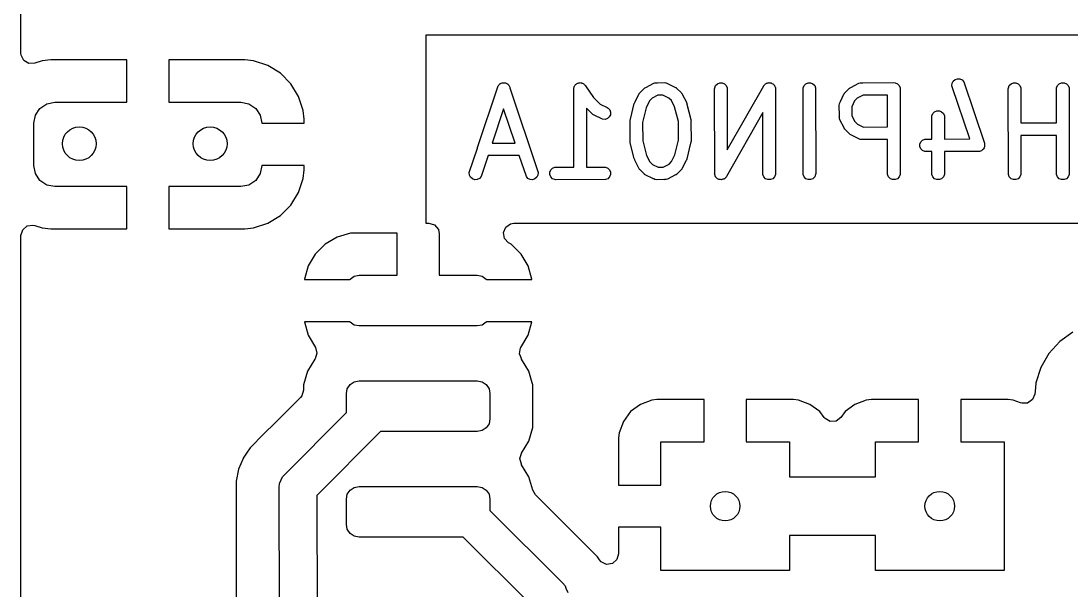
# Model space of a CAD drawing. Extents: x 0.22 to 0.98, y 0.22 to 1.78.
# Drawn here: x 0.2218 to 0.7112, y 1.1609 to 1.4262 of the extents above; entities that cross this region are included whole.
import ezdxf

# ---------------------------------------------------------------- set-up
doc = ezdxf.new("R2010")
doc.units = 0
doc.header["$MEASUREMENT"] = 0
doc.layers.add('BLACK', color=7, linetype='CONTINUOUS')

msp = doc.modelspace()

# ---------------------------------------------------------------- linework, layer by layer
at = {"layer": 'BLACK', "linetype": 'CONTINUOUS'}
for p, q in [((0.22183, 1.41113), (0.22183, 1.70576)), ((0.77184, 1.41957), (0.41045, 1.41957)), ((0.41045, 1.41957), (0.41045, 1.33191)), ((0.22191, 1.41026), (0.22183, 1.41113)), ((0.22314, 1.4078), (0.22191, 1.41026)), ((0.2255, 1.4064), (0.22314, 1.4078)), ((0.22825, 1.40649), (0.2255, 1.4064)), ((0.23163, 1.40761), (0.22825, 1.40649)), ((0.23567, 1.40802), (0.23163, 1.40761)), ((0.2711, 1.40802), (0.23567, 1.40802)), ((0.23567, 1.40802), (0.23567, 1.40802)), ((0.2711, 1.38834), (0.2711, 1.40802)), ((0.32622, 1.40802), (0.29079, 1.40802)), ((0.29079, 1.40802), (0.29079, 1.38834)), ((0.33026, 1.40761), (0.32622, 1.40802)), ((0.33682, 1.40544), (0.33026, 1.40761)), ((0.33026, 1.40761), (0.33026, 1.40761)), ((0.34269, 1.40182), (0.33682, 1.40544)), ((0.33682, 1.40544), (0.33682, 1.40544)), ((0.34757, 1.39693), (0.34269, 1.40182)), ((0.3512, 1.39106), (0.34757, 1.39693)), ((0.4346, 1.36717), (0.44398, 1.39543)), ((0.44398, 1.39543), (0.44421, 1.39596)), ((0.44421, 1.39596), (0.44435, 1.39612)), ((0.44435, 1.39612), (0.44445, 1.39631)), ((0.44445, 1.39631), (0.44473, 1.39655)), ((0.44473, 1.39655), (0.44497, 1.39683)), ((0.44497, 1.39683), (0.44516, 1.39692)), ((0.44516, 1.39692), (0.44532, 1.39706)), ((0.44532, 1.39706), (0.44567, 1.39718)), ((0.44567, 1.39718), (0.446, 1.39734)), ((0.446, 1.39734), (0.44621, 1.39736)), ((0.44621, 1.39736), (0.44641, 1.39742)), ((0.44641, 1.39742), (0.44678, 1.3974)), ((0.44678, 1.3974), (0.44715, 1.39742)), ((0.44715, 1.39742), (0.44735, 1.39736)), ((0.44735, 1.39736), (0.44756, 1.39734)), ((0.44756, 1.39734), (0.44789, 1.39718)), ((0.44789, 1.39718), (0.44824, 1.39706)), ((0.44824, 1.39706), (0.4484, 1.39692)), ((0.4484, 1.39692), (0.44859, 1.39683)), ((0.44859, 1.39683), (0.44883, 1.39655)), ((0.44883, 1.39655), (0.44911, 1.39631)), ((0.44911, 1.39631), (0.44921, 1.39612)), ((0.44921, 1.39612), (0.44934, 1.39596)), ((0.44934, 1.39596), (0.44946, 1.3956)), ((0.44946, 1.3956), (0.44963, 1.39528)), ((0.44963, 1.39528), (0.44964, 1.39507)), ((0.44964, 1.39507), (0.4627, 1.35606)), ((0.47945, 1.3945), (0.4795, 1.39507)), ((0.4795, 1.39507), (0.47961, 1.39534)), ((0.47961, 1.39534), (0.47967, 1.39563)), ((0.47967, 1.39563), (0.47983, 1.39587)), ((0.47983, 1.39587), (0.47994, 1.39614)), ((0.47994, 1.39614), (0.48015, 1.39634)), ((0.48015, 1.39634), (0.48031, 1.39659)), ((0.48031, 1.39659), (0.48055, 1.39675)), ((0.48055, 1.39675), (0.48076, 1.39695)), ((0.48076, 1.39695), (0.48103, 1.39706)), ((0.48103, 1.39706), (0.48127, 1.39722)), ((0.48127, 1.39722), (0.48156, 1.39728)), ((0.48156, 1.39728), (0.48182, 1.39739)), ((0.48182, 1.39739), (0.48212, 1.39739)), ((0.48212, 1.39739), (0.4824, 1.39745)), ((0.4824, 1.39745), (0.48269, 1.39739)), ((0.48269, 1.39739), (0.48298, 1.39739)), ((0.48298, 1.39739), (0.48325, 1.39728)), ((0.48325, 1.39728), (0.48353, 1.39722)), ((0.48353, 1.39722), (0.48377, 1.39706)), ((0.48377, 1.39706), (0.48404, 1.39695)), ((0.48404, 1.39695), (0.48425, 1.39674)), ((0.48425, 1.39674), (0.48449, 1.39658)), ((0.48449, 1.39658), (0.48466, 1.39633)), ((0.48466, 1.39633), (0.48485, 1.39614)), ((0.48485, 1.39614), (0.48495, 1.3959)), ((0.48495, 1.3959), (0.48857, 1.39056)), ((0.51032, 1.39278), (0.51218, 1.39471)), ((0.51218, 1.39471), (0.51241, 1.39489)), ((0.51241, 1.39489), (0.51246, 1.39495)), ((0.51246, 1.39495), (0.51252, 1.39498)), ((0.51252, 1.39498), (0.51263, 1.39508)), ((0.51263, 1.39508), (0.51298, 1.39522)), ((0.51298, 1.39522), (0.5167, 1.39714)), ((0.5167, 1.39714), (0.51724, 1.39734)), ((0.51724, 1.39734), (0.51735, 1.39735)), ((0.51735, 1.39735), (0.51744, 1.39739)), ((0.51744, 1.39739), (0.51802, 1.3974)), ((0.51802, 1.3974), (0.51839, 1.39742)), ((0.51839, 1.39742), (0.51845, 1.3974)), ((0.51845, 1.3974), (0.52177, 1.39745)), ((0.52177, 1.39745), (0.52235, 1.39739)), ((0.52235, 1.39739), (0.52244, 1.39735)), ((0.52244, 1.39735), (0.52255, 1.39734)), ((0.52255, 1.39734), (0.52306, 1.3971)), ((0.52306, 1.3971), (0.52341, 1.39695)), ((0.52341, 1.39695), (0.52346, 1.3969)), ((0.52346, 1.3969), (0.52684, 1.39526)), ((0.52684, 1.39526), (0.52709, 1.39511)), ((0.52709, 1.39511), (0.52716, 1.39508)), ((0.52716, 1.39508), (0.52721, 1.39503)), ((0.52721, 1.39503), (0.52733, 1.39495)), ((0.52733, 1.39495), (0.52755, 1.3947)), ((0.52755, 1.3947), (0.52948, 1.39283)), ((0.54506, 1.3945), (0.54512, 1.39507)), ((0.54512, 1.39507), (0.54556, 1.39614)), ((0.54556, 1.39614), (0.54638, 1.39695)), ((0.54638, 1.39695), (0.54744, 1.39739)), ((0.54744, 1.39739), (0.54859, 1.39739)), ((0.54859, 1.39739), (0.54966, 1.39695)), ((0.54966, 1.39695), (0.55047, 1.39614)), ((0.55047, 1.39614), (0.55091, 1.39507)), ((0.55091, 1.39507), (0.55095, 1.36613)), ((0.55095, 1.36613), (0.56795, 1.39596)), ((0.56795, 1.39596), (0.56804, 1.39608)), ((0.56804, 1.39608), (0.56806, 1.39614)), ((0.56806, 1.39614), (0.56811, 1.39619)), ((0.56811, 1.39619), (0.56828, 1.39643)), ((0.56828, 1.39643), (0.56859, 1.39667)), ((0.56859, 1.39667), (0.56887, 1.39695)), ((0.56887, 1.39695), (0.56905, 1.39702)), ((0.56905, 1.39702), (0.5692, 1.39714)), ((0.5692, 1.39714), (0.56957, 1.39724)), ((0.56957, 1.39724), (0.56994, 1.39739)), ((0.56994, 1.39739), (0.57013, 1.39739)), ((0.57013, 1.39739), (0.57031, 1.39744)), ((0.57031, 1.39744), (0.5707, 1.39739)), ((0.5707, 1.39739), (0.57109, 1.39739)), ((0.57109, 1.39739), (0.57126, 1.39732)), ((0.57126, 1.39732), (0.57145, 1.3973)), ((0.57145, 1.3973), (0.57179, 1.3971)), ((0.57179, 1.3971), (0.57215, 1.39695)), ((0.57215, 1.39695), (0.57229, 1.39682)), ((0.57229, 1.39682), (0.57245, 1.39672)), ((0.57245, 1.39672), (0.57269, 1.39641)), ((0.57269, 1.39641), (0.57297, 1.39614)), ((0.57297, 1.39614), (0.57304, 1.39596)), ((0.57304, 1.39596), (0.57316, 1.39581)), ((0.57316, 1.39581), (0.57326, 1.39543)), ((0.57326, 1.39543), (0.57341, 1.39507)), ((0.57341, 1.39507), (0.57341, 1.39488)), ((0.57341, 1.39488), (0.57346, 1.3947)), ((0.57346, 1.3947), (0.57341, 1.39432)), ((0.58631, 1.3945), (0.58636, 1.39507)), ((0.58636, 1.39507), (0.58681, 1.39614)), ((0.58681, 1.39614), (0.58762, 1.39695)), ((0.58762, 1.39695), (0.58868, 1.39739)), ((0.58868, 1.39739), (0.58984, 1.39739)), ((0.58984, 1.39739), (0.5909, 1.39695)), ((0.5909, 1.39695), (0.59172, 1.39614)), ((0.59172, 1.39614), (0.59216, 1.39507)), ((0.59216, 1.39507), (0.59221, 1.35513)), ((0.60593, 1.39278), (0.6078, 1.39471)), ((0.6078, 1.39471), (0.60802, 1.39489)), ((0.60802, 1.39489), (0.60807, 1.39495)), ((0.60807, 1.39495), (0.60813, 1.39498)), ((0.60813, 1.39498), (0.60824, 1.39508)), ((0.60824, 1.39508), (0.60859, 1.39522)), ((0.60859, 1.39522), (0.61231, 1.39714)), ((0.61231, 1.39714), (0.61285, 1.39734)), ((0.61285, 1.39734), (0.61296, 1.39735)), ((0.61296, 1.39735), (0.61306, 1.39739)), ((0.61306, 1.39739), (0.61356, 1.39739)), ((0.61356, 1.39739), (0.614, 1.39742)), ((0.614, 1.39742), (0.61409, 1.3974)), ((0.61409, 1.3974), (0.62863, 1.39745)), ((0.62863, 1.39745), (0.62921, 1.39739)), ((0.62921, 1.39739), (0.63027, 1.39695)), ((0.63027, 1.39695), (0.63109, 1.39614)), ((0.63109, 1.39614), (0.63153, 1.39507)), ((0.63153, 1.39507), (0.63158, 1.35513)), ((0.6557, 1.396), (0.65578, 1.39715)), ((0.65583, 1.39544), (0.6557, 1.396)), ((0.65578, 1.39715), (0.65629, 1.39818)), ((0.66396, 1.37119), (0.65583, 1.39544)), ((0.65629, 1.39818), (0.65716, 1.39894)), ((0.65716, 1.39894), (0.65826, 1.3993)), ((0.65826, 1.3993), (0.65941, 1.39922)), ((0.65941, 1.39922), (0.66044, 1.3987)), ((0.66044, 1.3987), (0.66119, 1.39783)), ((0.66119, 1.39783), (0.6708, 1.36918)), ((0.68192, 1.3945), (0.68198, 1.39507)), ((0.68198, 1.39507), (0.68242, 1.39614)), ((0.68242, 1.39614), (0.68323, 1.39695)), ((0.68323, 1.39695), (0.6843, 1.39739)), ((0.6843, 1.39739), (0.68545, 1.39739)), ((0.68545, 1.39739), (0.68651, 1.39695)), ((0.68651, 1.39695), (0.68733, 1.39614)), ((0.68733, 1.39614), (0.68777, 1.39507)), ((0.68777, 1.39507), (0.68779, 1.37865)), ((0.70442, 1.3945), (0.70447, 1.39507)), ((0.70447, 1.39507), (0.70492, 1.39614)), ((0.70492, 1.39614), (0.70573, 1.39695)), ((0.70573, 1.39695), (0.70679, 1.39739)), ((0.70679, 1.39739), (0.70795, 1.39739)), ((0.70795, 1.39739), (0.70901, 1.39695)), ((0.70901, 1.39695), (0.70983, 1.39614)), ((0.70983, 1.39614), (0.71027, 1.39507)), ((0.71027, 1.39507), (0.71032, 1.35513)), ((0.35337, 1.38451), (0.3512, 1.39106)), ((0.3512, 1.39106), (0.3512, 1.39106)), ((0.4795, 1.35804), (0.47945, 1.3945)), ((0.47945, 1.3945), (0.47945, 1.3945)), ((0.47945, 1.3945), (0.47945, 1.3945)), ((0.47945, 1.3945), (0.47945, 1.3945)), ((0.48857, 1.39056), (0.49173, 1.38746)), ((0.50801, 1.38847), (0.50975, 1.39207)), ((0.50975, 1.39207), (0.50991, 1.39231)), ((0.50991, 1.39231), (0.50994, 1.39239)), ((0.50994, 1.39239), (0.50998, 1.39243)), ((0.50998, 1.39243), (0.51006, 1.39256)), ((0.51006, 1.39256), (0.51032, 1.39278)), ((0.51593, 1.39015), (0.51474, 1.38892)), ((0.51864, 1.39155), (0.51593, 1.39015)), ((0.52101, 1.39158), (0.51864, 1.39155)), ((0.52369, 1.39028), (0.52101, 1.39158)), ((0.52493, 1.38909), (0.52369, 1.39028)), ((0.52948, 1.39283), (0.52967, 1.39261)), ((0.52967, 1.39261), (0.52973, 1.39256)), ((0.52973, 1.39256), (0.52975, 1.3925)), ((0.52975, 1.3925), (0.52985, 1.39239)), ((0.52985, 1.39239), (0.52999, 1.39204)), ((0.52999, 1.39204), (0.53191, 1.38832)), ((0.54512, 1.3553), (0.54506, 1.3945)), ((0.57341, 1.39432), (0.57347, 1.35513)), ((0.58636, 1.35455), (0.58631, 1.3945)), ((0.60373, 1.38868), (0.60537, 1.39207)), ((0.60537, 1.39207), (0.60552, 1.39231)), ((0.60552, 1.39231), (0.60555, 1.39239)), ((0.60555, 1.39239), (0.6056, 1.39243)), ((0.6056, 1.39243), (0.60568, 1.39256)), ((0.60568, 1.39256), (0.60593, 1.39278)), ((0.61154, 1.39015), (0.61035, 1.38892)), ((0.61424, 1.39154), (0.61154, 1.39015)), ((0.62568, 1.39159), (0.61424, 1.39154)), ((0.6257, 1.37682), (0.62568, 1.39159)), ((0.68198, 1.35455), (0.68192, 1.3945)), ((0.70444, 1.37869), (0.70442, 1.3945)), ((0.22854, 1.38226), (0.23068, 1.38546)), ((0.23068, 1.38546), (0.23387, 1.38759)), ((0.23387, 1.38759), (0.23764, 1.38834)), ((0.23764, 1.38834), (0.2711, 1.38834)), ((0.29079, 1.38834), (0.32425, 1.38834)), ((0.32425, 1.38834), (0.32802, 1.38759)), ((0.32802, 1.38759), (0.33121, 1.38546)), ((0.33121, 1.38546), (0.33335, 1.38226)), ((0.44676, 1.38525), (0.44146, 1.36928)), ((0.4521, 1.36931), (0.44676, 1.38525)), ((0.48783, 1.38308), (0.48531, 1.38556)), ((0.48531, 1.38556), (0.48535, 1.35806)), ((0.49173, 1.38746), (0.49497, 1.38589)), ((0.49497, 1.38589), (0.49546, 1.38558)), ((0.49546, 1.38558), (0.49621, 1.38471)), ((0.50587, 1.38038), (0.50766, 1.38771)), ((0.50766, 1.38771), (0.50767, 1.38775)), ((0.50767, 1.38778), (0.5077, 1.38782)), ((0.50767, 1.38775), (0.50767, 1.38778)), ((0.5077, 1.38782), (0.50785, 1.38826)), ((0.50785, 1.38826), (0.50801, 1.38847)), ((0.51321, 1.38577), (0.51155, 1.37894)), ((0.51474, 1.38892), (0.51321, 1.38577)), ((0.52644, 1.38616), (0.52493, 1.38909)), ((0.52819, 1.37933), (0.52644, 1.38616)), ((0.53191, 1.38832), (0.53193, 1.38827)), ((0.53193, 1.38827), (0.53194, 1.38826)), ((0.53194, 1.38826), (0.53195, 1.38821)), ((0.53195, 1.38821), (0.53212, 1.38778)), ((0.53212, 1.38778), (0.53214, 1.38748)), ((0.53214, 1.38748), (0.53401, 1.38021)), ((0.60318, 1.387), (0.60324, 1.38757)), ((0.60323, 1.38181), (0.60318, 1.387)), ((0.60324, 1.38757), (0.60328, 1.38767)), ((0.60328, 1.38767), (0.60329, 1.38778)), ((0.60329, 1.38778), (0.60353, 1.38829)), ((0.60353, 1.38829), (0.60368, 1.38864)), ((0.60368, 1.38864), (0.60373, 1.38868)), ((0.61035, 1.38892), (0.60904, 1.38623)), ((0.60904, 1.38623), (0.60908, 1.38199)), ((0.2278, 1.3785), (0.22854, 1.38226)), ((0.33335, 1.38226), (0.33409, 1.3785)), ((0.35378, 1.38046), (0.35337, 1.38451)), ((0.35378, 1.3785), (0.35378, 1.38046)), ((0.35378, 1.38046), (0.35378, 1.38046)), ((0.48809, 1.38279), (0.48783, 1.38308)), ((0.48821, 1.38271), (0.48809, 1.38279)), ((0.48826, 1.38267), (0.48821, 1.38271)), ((0.48833, 1.38264), (0.48826, 1.38267)), ((0.48858, 1.38248), (0.48833, 1.38264)), ((0.49287, 1.3804), (0.48858, 1.38248)), ((0.49402, 1.38032), (0.49287, 1.3804)), ((0.49511, 1.38068), (0.49402, 1.38032)), ((0.49598, 1.38144), (0.49511, 1.38068)), ((0.4965, 1.38247), (0.49598, 1.38144)), ((0.49621, 1.38471), (0.49658, 1.38362)), ((0.49658, 1.38362), (0.4965, 1.38247)), ((0.50571, 1.37971), (0.50575, 1.38007)), ((0.50575, 1.38007), (0.50587, 1.38038)), ((0.53401, 1.38021), (0.53402, 1.38011)), ((0.53402, 1.38011), (0.53404, 1.38007)), ((0.53404, 1.38007), (0.53404, 1.38)), ((0.53404, 1.38), (0.53409, 1.37964)), ((0.56758, 1.38349), (0.55058, 1.35366)), ((0.56762, 1.35455), (0.56758, 1.38349)), ((0.6032, 1.38174), (0.60323, 1.38181)), ((0.60323, 1.38134), (0.6032, 1.38174)), ((0.60324, 1.3808), (0.60323, 1.38134)), ((0.60328, 1.3807), (0.60324, 1.3808)), ((0.60329, 1.38059), (0.60328, 1.3807)), ((0.60349, 1.38005), (0.60329, 1.38059)), ((0.60541, 1.37633), (0.60349, 1.38005)), ((0.60908, 1.38199), (0.61048, 1.37928)), ((0.6463, 1.38137), (0.64636, 1.38195)), ((0.64632, 1.37115), (0.6463, 1.38137)), ((0.64636, 1.38195), (0.6468, 1.38301)), ((0.6468, 1.38301), (0.64761, 1.38383)), ((0.64761, 1.38383), (0.64868, 1.38427)), ((0.64868, 1.38427), (0.64983, 1.38427)), ((0.64983, 1.38427), (0.65089, 1.38383)), ((0.65089, 1.38383), (0.65171, 1.38301)), ((0.65171, 1.38301), (0.65215, 1.38195)), ((0.65215, 1.38195), (0.65217, 1.37117)), ((0.2278, 1.35881), (0.2278, 1.3785)), ((0.33409, 1.3785), (0.35378, 1.3785)), ((0.50569, 1.3795), (0.5057, 1.3796)), ((0.50575, 1.37031), (0.50569, 1.3795)), ((0.5057, 1.37964), (0.50571, 1.37971)), ((0.5057, 1.3796), (0.5057, 1.37964)), ((0.51155, 1.37894), (0.5116, 1.37029)), ((0.52824, 1.37068), (0.52819, 1.37933)), ((0.53409, 1.37964), (0.53404, 1.37931)), ((0.53404, 1.37931), (0.5341, 1.37012)), ((0.60555, 1.37598), (0.60541, 1.37633)), ((0.60565, 1.37587), (0.60555, 1.37598)), ((0.60568, 1.37581), (0.60565, 1.37587)), ((0.60573, 1.37576), (0.60568, 1.37581)), ((0.60592, 1.37553), (0.60573, 1.37576)), ((0.60785, 1.37367), (0.60592, 1.37553)), ((0.61048, 1.37928), (0.61171, 1.37809)), ((0.61171, 1.37809), (0.61442, 1.37677)), ((0.61442, 1.37677), (0.6257, 1.37682)), ((0.68779, 1.37865), (0.70444, 1.37869)), ((0.5057, 1.36998), (0.50575, 1.37031)), ((0.5116, 1.37029), (0.51335, 1.36346)), ((0.52658, 1.36385), (0.52824, 1.37068)), ((0.60807, 1.37342), (0.60785, 1.37367)), ((0.6082, 1.37334), (0.60807, 1.37342)), ((0.60824, 1.37329), (0.6082, 1.37334)), ((0.60831, 1.37326), (0.60824, 1.37329)), ((0.60856, 1.37311), (0.60831, 1.37326)), ((0.61194, 1.37147), (0.60856, 1.37311)), ((0.61199, 1.37142), (0.61194, 1.37147)), ((0.61234, 1.37127), (0.61199, 1.37142)), ((0.61285, 1.37102), (0.61234, 1.37127)), ((0.61296, 1.37102), (0.61285, 1.37102)), ((0.61306, 1.37098), (0.61296, 1.37102)), ((0.61363, 1.37092), (0.61306, 1.37098)), ((0.62571, 1.37096), (0.61363, 1.37092)), ((0.62573, 1.35455), (0.62571, 1.37096)), ((0.64117, 1.36989), (0.64199, 1.3707)), ((0.64199, 1.3707), (0.64305, 1.37114)), ((0.64305, 1.37114), (0.64632, 1.37115)), ((0.65217, 1.37117), (0.66396, 1.37119)), ((0.70445, 1.37284), (0.6878, 1.3728)), ((0.6878, 1.3728), (0.68783, 1.35513)), ((0.70447, 1.35455), (0.70445, 1.37284)), ((0.43073, 1.35549), (0.43451, 1.36689)), ((0.43451, 1.36695), (0.4346, 1.36717)), ((0.43451, 1.36689), (0.43451, 1.36695)), ((0.44146, 1.36928), (0.4521, 1.36931)), ((0.50575, 1.36962), (0.5057, 1.36998)), ((0.50575, 1.36955), (0.50575, 1.36962)), ((0.50577, 1.36951), (0.50575, 1.36955)), ((0.50578, 1.36941), (0.50577, 1.36951)), ((0.50765, 1.36214), (0.50578, 1.36941)), ((0.53391, 1.36925), (0.53213, 1.36191)), ((0.53404, 1.36955), (0.53391, 1.36925)), ((0.53407, 1.36991), (0.53404, 1.36955)), ((0.53409, 1.36998), (0.53407, 1.36991)), ((0.5341, 1.37012), (0.53409, 1.37002)), ((0.53409, 1.37002), (0.53409, 1.36998)), ((0.64073, 1.36882), (0.64117, 1.36989)), ((0.64073, 1.36767), (0.64073, 1.36882)), ((0.64117, 1.36661), (0.64073, 1.36767)), ((0.64199, 1.36579), (0.64117, 1.36661)), ((0.64305, 1.36535), (0.64199, 1.36579)), ((0.64363, 1.3653), (0.64305, 1.36535)), ((0.64633, 1.3653), (0.64363, 1.3653)), ((0.64636, 1.35455), (0.64633, 1.3653)), ((0.66792, 1.36535), (0.65218, 1.36532)), ((0.65218, 1.36532), (0.65221, 1.35513)), ((0.66837, 1.36532), (0.66792, 1.36535)), ((0.66847, 1.36535), (0.66837, 1.36532)), ((0.66858, 1.36535), (0.66847, 1.36535)), ((0.66901, 1.36553), (0.66858, 1.36535)), ((0.66946, 1.36568), (0.66901, 1.36553)), ((0.66954, 1.36575), (0.66946, 1.36568)), ((0.66964, 1.36579), (0.66954, 1.36575)), ((0.66998, 1.36613), (0.66964, 1.36579)), ((0.67033, 1.36644), (0.66998, 1.36613)), ((0.67038, 1.36653), (0.67033, 1.36644)), ((0.67046, 1.36661), (0.67038, 1.36653)), ((0.67064, 1.36705), (0.67046, 1.36661)), ((0.67085, 1.36747), (0.67064, 1.36705)), ((0.6708, 1.36918), (0.67087, 1.3689)), ((0.67086, 1.36757), (0.67085, 1.36747)), ((0.6709, 1.36767), (0.67086, 1.36757)), ((0.67087, 1.3689), (0.6709, 1.36882)), ((0.6709, 1.36882), (0.6709, 1.36877)), ((0.6709, 1.36877), (0.67093, 1.36862)), ((0.67093, 1.36862), (0.6709, 1.36815)), ((0.6709, 1.36815), (0.6709, 1.36767)), ((0.43952, 1.36343), (0.43646, 1.35419)), ((0.45405, 1.36347), (0.43952, 1.36343)), ((0.45734, 1.35366), (0.45405, 1.36347)), ((0.50767, 1.36184), (0.50765, 1.36214)), ((0.50784, 1.36141), (0.50767, 1.36184)), ((0.50785, 1.36136), (0.50784, 1.36141)), ((0.50786, 1.36135), (0.50785, 1.36136)), ((0.50788, 1.3613), (0.50786, 1.36135)), ((0.5098, 1.35758), (0.50788, 1.3613)), ((0.51335, 1.36346), (0.51486, 1.36053)), ((0.51486, 1.36053), (0.5161, 1.35934)), ((0.52386, 1.35947), (0.52505, 1.3607)), ((0.52505, 1.3607), (0.52658, 1.36385)), ((0.53178, 1.36115), (0.53003, 1.35755)), ((0.53194, 1.36136), (0.53178, 1.36115)), ((0.53209, 1.3618), (0.53194, 1.36136)), ((0.53212, 1.36184), (0.53209, 1.3618)), ((0.53213, 1.36191), (0.53212, 1.36187)), ((0.53212, 1.36187), (0.53212, 1.36184)), ((0.22854, 1.35504), (0.2278, 1.35881)), ((0.33409, 1.35881), (0.33335, 1.35504)), ((0.35378, 1.35881), (0.33409, 1.35881)), ((0.35337, 1.3528), (0.35378, 1.35684)), ((0.35378, 1.35684), (0.35378, 1.35881)), ((0.35378, 1.35684), (0.35378, 1.35684)), ((0.43081, 1.35435), (0.43073, 1.35549)), ((0.4627, 1.35606), (0.46283, 1.35549)), ((0.46283, 1.35549), (0.46275, 1.35435)), ((0.46825, 1.3557), (0.4687, 1.35677)), ((0.46825, 1.35455), (0.46825, 1.3557)), ((0.4687, 1.35677), (0.46951, 1.35758)), ((0.46951, 1.35758), (0.47057, 1.35802)), ((0.47057, 1.35802), (0.4795, 1.35804)), ((0.48535, 1.35806), (0.49365, 1.35808)), ((0.49365, 1.35808), (0.49422, 1.35802)), ((0.49422, 1.35802), (0.49529, 1.35758)), ((0.49529, 1.35758), (0.4961, 1.35677)), ((0.4961, 1.35677), (0.49654, 1.3557)), ((0.49654, 1.3557), (0.49654, 1.35455)), ((0.50994, 1.35723), (0.5098, 1.35758)), ((0.51003, 1.35712), (0.50994, 1.35723)), ((0.51006, 1.35706), (0.51003, 1.35712)), ((0.51012, 1.35701), (0.51006, 1.35706)), ((0.51031, 1.35679), (0.51012, 1.35701)), ((0.51224, 1.35492), (0.51031, 1.35679)), ((0.5161, 1.35934), (0.51878, 1.35804)), ((0.51878, 1.35804), (0.52115, 1.35807)), ((0.52115, 1.35807), (0.52386, 1.35947)), ((0.52947, 1.35684), (0.52761, 1.35491)), ((0.52973, 1.35706), (0.52947, 1.35684)), ((0.5298, 1.35719), (0.52973, 1.35706)), ((0.52985, 1.35723), (0.5298, 1.35719)), ((0.52988, 1.35731), (0.52985, 1.35723)), ((0.53003, 1.35755), (0.52988, 1.35731)), ((0.23068, 1.35185), (0.22854, 1.35504)), ((0.23387, 1.34972), (0.23068, 1.35185)), ((0.33121, 1.35185), (0.32802, 1.34972)), ((0.33335, 1.35504), (0.33121, 1.35185)), ((0.3512, 1.34625), (0.35337, 1.3528)), ((0.35337, 1.3528), (0.35337, 1.3528)), ((0.43132, 1.35331), (0.43081, 1.35435)), ((0.43219, 1.35256), (0.43132, 1.35331)), ((0.43329, 1.3522), (0.43219, 1.35256)), ((0.43444, 1.35228), (0.43329, 1.3522)), ((0.43547, 1.35279), (0.43444, 1.35228)), ((0.43622, 1.35366), (0.43547, 1.35279)), ((0.43646, 1.35419), (0.43622, 1.35366)), ((0.45809, 1.35279), (0.45734, 1.35366)), ((0.45912, 1.35228), (0.45809, 1.35279)), ((0.46027, 1.3522), (0.45912, 1.35228)), ((0.46136, 1.35256), (0.46027, 1.3522)), ((0.46223, 1.35331), (0.46136, 1.35256)), ((0.46275, 1.35435), (0.46223, 1.35331)), ((0.4687, 1.35348), (0.46825, 1.35455)), ((0.46951, 1.35267), (0.4687, 1.35348)), ((0.47057, 1.35223), (0.46951, 1.35267)), ((0.47115, 1.35217), (0.47057, 1.35223)), ((0.49422, 1.35223), (0.47115, 1.35217)), ((0.49529, 1.35267), (0.49422, 1.35223)), ((0.4961, 1.35348), (0.49529, 1.35267)), ((0.49654, 1.35455), (0.4961, 1.35348)), ((0.51246, 1.35467), (0.51224, 1.35492)), ((0.51258, 1.35459), (0.51246, 1.35467)), ((0.51263, 1.35454), (0.51258, 1.35459)), ((0.5127, 1.35452), (0.51263, 1.35454)), ((0.51295, 1.35436), (0.5127, 1.35452)), ((0.51633, 1.35272), (0.51295, 1.35436)), ((0.51638, 1.35267), (0.51633, 1.35272)), ((0.51673, 1.35253), (0.51638, 1.35267)), ((0.51724, 1.35228), (0.51673, 1.35253)), ((0.51735, 1.35227), (0.51724, 1.35228)), ((0.51744, 1.35223), (0.51735, 1.35227)), ((0.51802, 1.35217), (0.51744, 1.35223)), ((0.52134, 1.35222), (0.51802, 1.35217)), ((0.5214, 1.3522), (0.52134, 1.35222)), ((0.52176, 1.35222), (0.5214, 1.3522)), ((0.52235, 1.35223), (0.52176, 1.35222)), ((0.52244, 1.35227), (0.52235, 1.35223)), ((0.52255, 1.35228), (0.52244, 1.35227)), ((0.52309, 1.35248), (0.52255, 1.35228)), ((0.52681, 1.3544), (0.52309, 1.35248)), ((0.52716, 1.35454), (0.52681, 1.3544)), ((0.52727, 1.35464), (0.52716, 1.35454)), ((0.52733, 1.35467), (0.52727, 1.35464)), ((0.52738, 1.35473), (0.52733, 1.35467)), ((0.52761, 1.35491), (0.52738, 1.35473)), ((0.54507, 1.35492), (0.54512, 1.3553)), ((0.54512, 1.35474), (0.54507, 1.35492)), ((0.54512, 1.35455), (0.54512, 1.35474)), ((0.54527, 1.35419), (0.54512, 1.35455)), ((0.54537, 1.35381), (0.54527, 1.35419)), ((0.54549, 1.35366), (0.54537, 1.35381)), ((0.54556, 1.35348), (0.54549, 1.35366)), ((0.54584, 1.35321), (0.54556, 1.35348)), ((0.54608, 1.3529), (0.54584, 1.35321)), ((0.54624, 1.3528), (0.54608, 1.3529)), ((0.54638, 1.35267), (0.54624, 1.3528)), ((0.54674, 1.35252), (0.54638, 1.35267)), ((0.54708, 1.35232), (0.54674, 1.35252)), ((0.54727, 1.3523), (0.54708, 1.35232)), ((0.54744, 1.35223), (0.54727, 1.3523)), ((0.54783, 1.35223), (0.54744, 1.35223)), ((0.54822, 1.35218), (0.54783, 1.35223)), ((0.5484, 1.35223), (0.54822, 1.35218)), ((0.54859, 1.35223), (0.5484, 1.35223)), ((0.54895, 1.35238), (0.54859, 1.35223)), ((0.54933, 1.35248), (0.54895, 1.35238)), ((0.54948, 1.3526), (0.54933, 1.35248)), ((0.54966, 1.35267), (0.54948, 1.3526)), ((0.54993, 1.35295), (0.54966, 1.35267)), ((0.55024, 1.35319), (0.54993, 1.35295)), ((0.55042, 1.35343), (0.55024, 1.35319)), ((0.55047, 1.35348), (0.55042, 1.35343)), ((0.55049, 1.35354), (0.55047, 1.35348)), ((0.55058, 1.35366), (0.55049, 1.35354)), ((0.56806, 1.35348), (0.56762, 1.35455)), ((0.56887, 1.35267), (0.56806, 1.35348)), ((0.56994, 1.35223), (0.56887, 1.35267)), ((0.57109, 1.35223), (0.56994, 1.35223)), ((0.57215, 1.35267), (0.57109, 1.35223)), ((0.57297, 1.35348), (0.57215, 1.35267)), ((0.57341, 1.35455), (0.57297, 1.35348)), ((0.57347, 1.35513), (0.57341, 1.35455)), ((0.58681, 1.35348), (0.58636, 1.35455)), ((0.58762, 1.35267), (0.58681, 1.35348)), ((0.58868, 1.35223), (0.58762, 1.35267)), ((0.58984, 1.35223), (0.58868, 1.35223)), ((0.5909, 1.35267), (0.58984, 1.35223)), ((0.59172, 1.35348), (0.5909, 1.35267)), ((0.59216, 1.35455), (0.59172, 1.35348)), ((0.59221, 1.35513), (0.59216, 1.35455)), ((0.62618, 1.35348), (0.62573, 1.35455)), ((0.62699, 1.35267), (0.62618, 1.35348)), ((0.62805, 1.35223), (0.62699, 1.35267)), ((0.62921, 1.35223), (0.62805, 1.35223)), ((0.63027, 1.35267), (0.62921, 1.35223)), ((0.63109, 1.35348), (0.63027, 1.35267)), ((0.63153, 1.35455), (0.63109, 1.35348)), ((0.63158, 1.35513), (0.63153, 1.35455)), ((0.6468, 1.35348), (0.64636, 1.35455)), ((0.64761, 1.35267), (0.6468, 1.35348)), ((0.64868, 1.35223), (0.64761, 1.35267)), ((0.64983, 1.35223), (0.64868, 1.35223)), ((0.65089, 1.35267), (0.64983, 1.35223)), ((0.65171, 1.35348), (0.65089, 1.35267)), ((0.65215, 1.35455), (0.65171, 1.35348)), ((0.65221, 1.35513), (0.65215, 1.35455)), ((0.68242, 1.35348), (0.68198, 1.35455)), ((0.68323, 1.35267), (0.68242, 1.35348)), ((0.6843, 1.35223), (0.68323, 1.35267)), ((0.68545, 1.35223), (0.6843, 1.35223)), ((0.68651, 1.35267), (0.68545, 1.35223)), ((0.68733, 1.35348), (0.68651, 1.35267)), ((0.68777, 1.35455), (0.68733, 1.35348)), ((0.68783, 1.35513), (0.68777, 1.35455)), ((0.70492, 1.35348), (0.70447, 1.35455)), ((0.70573, 1.35267), (0.70492, 1.35348)), ((0.70679, 1.35223), (0.70573, 1.35267)), ((0.70795, 1.35223), (0.70679, 1.35223)), ((0.70901, 1.35267), (0.70795, 1.35223)), ((0.70983, 1.35348), (0.70901, 1.35267)), ((0.71027, 1.35455), (0.70983, 1.35348)), ((0.71032, 1.35513), (0.71027, 1.35455)), ((0.23764, 1.34897), (0.23387, 1.34972)), ((0.2711, 1.34897), (0.23764, 1.34897)), ((0.2711, 1.32928), (0.2711, 1.34897)), ((0.32425, 1.34897), (0.29079, 1.34897)), ((0.29079, 1.34897), (0.29079, 1.32928)), ((0.32802, 1.34972), (0.32425, 1.34897)), ((0.34757, 1.34037), (0.3512, 1.34625)), ((0.3512, 1.34625), (0.3512, 1.34625)), ((0.34269, 1.33549), (0.34757, 1.34037)), ((0.22468, 1.33062), (0.22741, 1.33101)), ((0.22741, 1.33101), (0.22825, 1.33082)), ((0.33026, 1.3297), (0.33682, 1.33187)), ((0.33682, 1.33187), (0.34269, 1.33549)), ((0.33682, 1.33187), (0.33682, 1.33187)), ((0.41045, 1.33191), (0.41189, 1.33191)), ((0.41189, 1.33191), (0.41453, 1.33113)), ((0.41453, 1.33113), (0.41633, 1.32905)), ((0.44776, 1.33008), (0.45002, 1.33165)), ((0.45002, 1.33165), (0.45157, 1.33191)), ((0.45157, 1.33191), (0.74777, 1.33191)), ((0.22183, 1.32618), (0.22261, 1.32882)), ((0.22183, 1.30566), (0.22183, 1.32618)), ((0.22261, 1.32882), (0.22468, 1.33062)), ((0.22825, 1.33082), (0.23163, 1.3297)), ((0.23163, 1.3297), (0.23163, 1.3297)), ((0.23163, 1.3297), (0.23567, 1.32928)), ((0.23567, 1.32928), (0.2711, 1.32928)), ((0.2711, 1.32928), (0.2711, 1.32928)), ((0.29079, 1.32928), (0.32622, 1.32928)), ((0.32622, 1.32928), (0.33026, 1.3297)), ((0.32622, 1.32928), (0.32622, 1.32928)), ((0.37533, 1.3272), (0.36913, 1.3254)), ((0.37534, 1.3272), (0.37533, 1.3272)), ((0.37679, 1.32731), (0.37534, 1.3272)), ((0.39709, 1.32731), (0.37679, 1.32731)), ((0.39709, 1.30763), (0.39709, 1.32731)), ((0.41633, 1.32905), (0.41677, 1.32703)), ((0.41677, 1.32703), (0.41677, 1.30763)), ((0.44671, 1.32754), (0.44776, 1.33008)), ((0.44721, 1.32483), (0.44671, 1.32754)), ((0.36356, 1.32211), (0.35899, 1.31753)), ((0.36913, 1.3254), (0.36356, 1.32211)), ((0.36356, 1.32211), (0.36356, 1.32211)), ((0.36913, 1.3254), (0.36913, 1.3254)), ((0.44908, 1.32282), (0.44721, 1.32483)), ((0.4503, 1.32211), (0.44908, 1.32282)), ((0.45487, 1.31753), (0.4503, 1.32211)), ((0.4503, 1.32211), (0.4503, 1.32211)), ((0.35899, 1.31753), (0.3557, 1.31197)), ((0.35899, 1.31753), (0.35899, 1.31753)), ((0.45816, 1.31197), (0.45487, 1.31753)), ((0.45487, 1.31753), (0.45487, 1.31753)), ((0.3557, 1.31197), (0.35389, 1.30576)), ((0.45996, 1.30576), (0.45816, 1.31197)), ((0.37519, 1.3059), (0.37711, 1.30718)), ((0.37711, 1.30718), (0.37937, 1.30763)), ((0.37937, 1.30763), (0.39709, 1.30763)), ((0.41677, 1.30763), (0.43449, 1.30763)), ((0.43449, 1.30763), (0.43675, 1.30718)), ((0.43675, 1.30718), (0.43866, 1.3059)), ((0.22183, 1.11782), (0.22183, 1.30566)), ((0.35389, 1.30576), (0.35389, 1.30566)), ((0.35389, 1.30566), (0.37503, 1.30566)), ((0.35389, 1.30566), (0.35389, 1.30566)), ((0.37503, 1.30566), (0.37519, 1.3059)), ((0.43866, 1.3059), (0.43882, 1.30566)), ((0.43882, 1.30566), (0.45997, 1.30566)), ((0.45997, 1.30566), (0.45996, 1.30576)), ((0.45997, 1.30566), (0.45997, 1.30566)), ((0.37503, 1.28598), (0.35389, 1.28598)), ((0.35389, 1.28598), (0.35389, 1.28598)), ((0.35389, 1.28598), (0.35389, 1.28588)), ((0.35389, 1.28588), (0.3557, 1.27967)), ((0.37519, 1.28574), (0.37503, 1.28598)), ((0.37711, 1.28446), (0.37519, 1.28574)), ((0.37937, 1.28401), (0.37711, 1.28446)), ((0.43449, 1.28401), (0.37937, 1.28401)), ((0.43675, 1.28446), (0.43449, 1.28401)), ((0.43866, 1.28574), (0.43675, 1.28446)), ((0.43882, 1.28598), (0.43866, 1.28574)), ((0.45997, 1.28598), (0.43882, 1.28598)), ((0.45816, 1.27967), (0.45996, 1.28588)), ((0.45996, 1.28588), (0.45997, 1.28598)), ((0.45997, 1.28598), (0.45997, 1.28598)), ((0.3557, 1.27967), (0.35906, 1.27399)), ((0.4548, 1.27399), (0.45816, 1.27967)), ((0.71202, 1.28115), (0.70593, 1.27673)), ((0.35906, 1.27399), (0.35973, 1.27132)), ((0.45414, 1.27107), (0.45468, 1.27377)), ((0.45468, 1.27377), (0.4548, 1.27399)), ((0.70593, 1.27673), (0.7009, 1.27114)), ((0.35872, 1.26853), (0.35539, 1.26289)), ((0.35886, 1.26872), (0.35872, 1.26853)), ((0.35973, 1.27132), (0.35886, 1.26872)), ((0.45503, 1.26882), (0.45414, 1.27107)), ((0.45498, 1.26879), (0.45503, 1.26882)), ((0.45514, 1.26853), (0.45498, 1.26879)), ((0.45847, 1.26289), (0.45514, 1.26853)), ((0.7009, 1.27114), (0.69714, 1.26463)), ((0.35539, 1.26289), (0.35356, 1.2566)), ((0.35539, 1.26289), (0.35539, 1.26289)), ((0.46004, 1.25748), (0.45847, 1.26289)), ((0.45847, 1.26289), (0.45847, 1.26289)), ((0.69714, 1.26463), (0.69482, 1.25748)), ((0.69714, 1.26463), (0.69714, 1.26463)), ((0.37519, 1.25669), (0.37711, 1.25797)), ((0.37711, 1.25797), (0.37937, 1.25842)), ((0.37937, 1.25842), (0.43449, 1.25842)), ((0.43449, 1.25842), (0.43675, 1.25797)), ((0.43675, 1.25797), (0.43866, 1.25669)), ((0.35344, 1.25408), (0.35267, 1.25144)), ((0.35356, 1.2566), (0.35344, 1.25513)), ((0.35344, 1.25513), (0.35344, 1.25408)), ((0.35356, 1.2566), (0.35356, 1.2566)), ((0.37346, 1.25251), (0.37391, 1.25477)), ((0.37391, 1.25477), (0.37519, 1.25669)), ((0.43866, 1.25669), (0.43994, 1.25477)), ((0.43994, 1.25477), (0.44039, 1.25251)), ((0.4603, 1.2566), (0.46004, 1.25748)), ((0.46041, 1.25513), (0.4603, 1.2566)), ((0.46041, 1.23808), (0.46041, 1.25513)), ((0.69457, 1.25513), (0.69427, 1.2522)), ((0.69482, 1.25748), (0.69457, 1.25513)), ((0.69482, 1.25748), (0.69482, 1.25748)), ((0.35202, 1.25063), (0.34274, 1.24135)), ((0.35267, 1.25144), (0.35202, 1.25063)), ((0.37346, 1.24371), (0.37346, 1.25251)), ((0.44039, 1.25251), (0.44039, 1.2407)), ((0.51577, 1.24943), (0.51047, 1.24745)), ((0.51812, 1.24969), (0.51577, 1.24943)), ((0.51577, 1.24943), (0.51577, 1.24943)), ((0.54016, 1.24969), (0.51812, 1.24969)), ((0.54016, 1.23), (0.54016, 1.24969)), ((0.58188, 1.24969), (0.55984, 1.24969)), ((0.55984, 1.24969), (0.55984, 1.23)), ((0.58423, 1.24943), (0.58188, 1.24969)), ((0.58953, 1.24745), (0.58423, 1.24943)), ((0.58423, 1.24943), (0.58423, 1.24943)), ((0.61577, 1.24943), (0.61047, 1.24745)), ((0.61812, 1.24969), (0.61577, 1.24943)), ((0.61577, 1.24943), (0.61577, 1.24943)), ((0.64016, 1.24969), (0.61812, 1.24969)), ((0.64016, 1.23), (0.64016, 1.24969)), ((0.68188, 1.24969), (0.65984, 1.24969)), ((0.65984, 1.24969), (0.65984, 1.23)), ((0.68423, 1.24943), (0.68188, 1.24969)), ((0.68771, 1.24814), (0.68423, 1.24943)), ((0.68423, 1.24943), (0.68423, 1.24943)), ((0.68822, 1.24798), (0.68771, 1.24814)), ((0.69096, 1.24808), (0.68822, 1.24798)), ((0.69322, 1.24966), (0.69096, 1.24808)), ((0.69427, 1.2522), (0.69322, 1.24966)), ((0.34363, 1.21369), (0.37346, 1.24371)), ((0.50594, 1.24406), (0.50255, 1.23953)), ((0.51047, 1.24745), (0.50594, 1.24406)), ((0.50594, 1.24406), (0.50594, 1.24406)), ((0.51047, 1.24745), (0.51047, 1.24745)), ((0.59406, 1.24406), (0.58953, 1.24745)), ((0.58953, 1.24745), (0.58953, 1.24745)), ((0.59609, 1.24135), (0.59406, 1.24406)), ((0.60594, 1.24406), (0.60391, 1.24135)), ((0.61047, 1.24745), (0.60594, 1.24406)), ((0.61047, 1.24745), (0.61047, 1.24745)), ((0.34274, 1.24135), (0.33259, 1.2312)), ((0.43994, 1.23844), (0.43866, 1.23652)), ((0.44039, 1.2407), (0.43994, 1.23844)), ((0.4603, 1.23661), (0.46041, 1.23808)), ((0.50255, 1.23953), (0.50057, 1.23423)), ((0.50255, 1.23953), (0.50255, 1.23953)), ((0.59655, 1.24083), (0.59609, 1.24135)), ((0.59896, 1.23951), (0.59655, 1.24083)), ((0.60171, 1.2397), (0.59896, 1.23951)), ((0.60391, 1.24135), (0.60171, 1.2397)), ((0.38935, 1.2348), (0.3597, 1.20496)), ((0.43449, 1.2348), (0.38935, 1.2348)), ((0.43675, 1.23524), (0.43449, 1.2348)), ((0.43866, 1.23652), (0.43675, 1.23524)), ((0.45847, 1.23032), (0.4603, 1.23661)), ((0.50057, 1.23423), (0.50031, 1.23188)), ((0.50057, 1.23423), (0.50057, 1.23423)), ((0.33105, 1.22966), (0.32857, 1.22718)), ((0.33259, 1.2312), (0.33105, 1.22966)), ((0.33259, 1.2312), (0.33259, 1.2312)), ((0.45514, 1.22468), (0.45847, 1.23032)), ((0.50031, 1.23188), (0.50031, 1.20984)), ((0.52, 1.20984), (0.52, 1.23)), ((0.52, 1.23), (0.54016, 1.23)), ((0.55984, 1.23), (0.58, 1.23)), ((0.58, 1.23), (0.58, 1.2137)), ((0.62, 1.21374), (0.62, 1.23)), ((0.62, 1.23), (0.64016, 1.23)), ((0.65984, 1.23), (0.68, 1.23)), ((0.68, 1.23), (0.68, 1.17)), ((0.3269, 1.22468), (0.32538, 1.22241)), ((0.32857, 1.22718), (0.3269, 1.22468)), ((0.3269, 1.22468), (0.3269, 1.22468)), ((0.45434, 1.22218), (0.45502, 1.22449)), ((0.45502, 1.22449), (0.45514, 1.22468)), ((0.32532, 1.22223), (0.32323, 1.2172)), ((0.32538, 1.22241), (0.32532, 1.22223)), ((0.45502, 1.21951), (0.45434, 1.22218)), ((0.45514, 1.21932), (0.45502, 1.21951)), ((0.45847, 1.21368), (0.45514, 1.21932)), ((0.45514, 1.21932), (0.45514, 1.21932)), ((0.32323, 1.21719), (0.32212, 1.21162)), ((0.32323, 1.2172), (0.32323, 1.21719)), ((0.34249, 1.21093), (0.34363, 1.21369)), ((0.46029, 1.2074), (0.45847, 1.21368)), ((0.58, 1.2137), (0.62, 1.21374)), ((0.32212, 1.21162), (0.32212, 1.1196)), ((0.34214, 1.20877), (0.34231, 1.2105)), ((0.34231, 1.1057), (0.34214, 1.20877)), ((0.34231, 1.2105), (0.34249, 1.21093)), ((0.37519, 1.20748), (0.37711, 1.20876)), ((0.37711, 1.20876), (0.37937, 1.2092)), ((0.37937, 1.2092), (0.43449, 1.2092)), ((0.43449, 1.2092), (0.43675, 1.20876)), ((0.43675, 1.20876), (0.43866, 1.20748)), ((0.50031, 1.20984), (0.52, 1.20984)), ((0.3597, 1.20496), (0.35985, 1.11093)), ((0.37346, 1.2033), (0.37391, 1.20556)), ((0.37391, 1.20556), (0.37519, 1.20748)), ((0.43866, 1.20748), (0.43994, 1.20556)), ((0.43994, 1.20556), (0.44039, 1.2033)), ((0.46153, 1.20531), (0.46029, 1.2074)), ((0.48629, 1.18055), (0.46153, 1.20531)), ((0.37346, 1.19149), (0.37346, 1.2033)), ((0.44039, 1.2033), (0.44039, 1.19793)), ((0.44039, 1.19793), (0.47426, 1.16426)), ((0.37391, 1.18923), (0.37346, 1.19149)), ((0.37519, 1.18731), (0.37391, 1.18923)), ((0.52, 1.19016), (0.50031, 1.19016)), ((0.50031, 1.19016), (0.50031, 1.17771)), ((0.52, 1.17), (0.52, 1.19016)), ((0.37711, 1.18603), (0.37519, 1.18731)), ((0.37937, 1.18558), (0.37711, 1.18603)), ((0.42792, 1.18558), (0.37937, 1.18558)), ((0.45915, 1.15454), (0.42792, 1.18558)), ((0.62, 1.1863), (0.58, 1.18626)), ((0.58, 1.18626), (0.58, 1.17)), ((0.62, 1.17), (0.62, 1.1863)), ((0.49043, 1.17641), (0.48629, 1.18055)), ((0.48629, 1.18055), (0.48629, 1.18055)), ((0.49137, 1.175), (0.49043, 1.17641)), ((0.49224, 1.17402), (0.49137, 1.175)), ((0.49954, 1.17507), (0.49746, 1.17327)), ((0.50031, 1.17771), (0.49954, 1.17507)), ((0.49474, 1.17288), (0.49224, 1.17402)), ((0.49746, 1.17327), (0.49474, 1.17288)), ((0.58, 1.17), (0.52, 1.17)), ((0.68, 1.17), (0.62, 1.17)), ((0.47426, 1.16426), (0.47537, 1.16292)), ((0.47537, 1.16292), (0.47581, 1.16184)), ((0.47581, 1.16184), (0.47669, 1.15973))]:
    msp.add_line(p, q, dxfattribs=at)
at = {"layer": 'BLACK'}
for centre, radius in [((0.249, 1.369), 0.00787), ((0.31, 1.369), 0.00787), ((0.55, 1.2), 0.00689), ((0.65, 1.2), 0.00689)]:
    msp.add_circle(centre, radius, dxfattribs=at)

doc.saveas('drawing.dxf')
